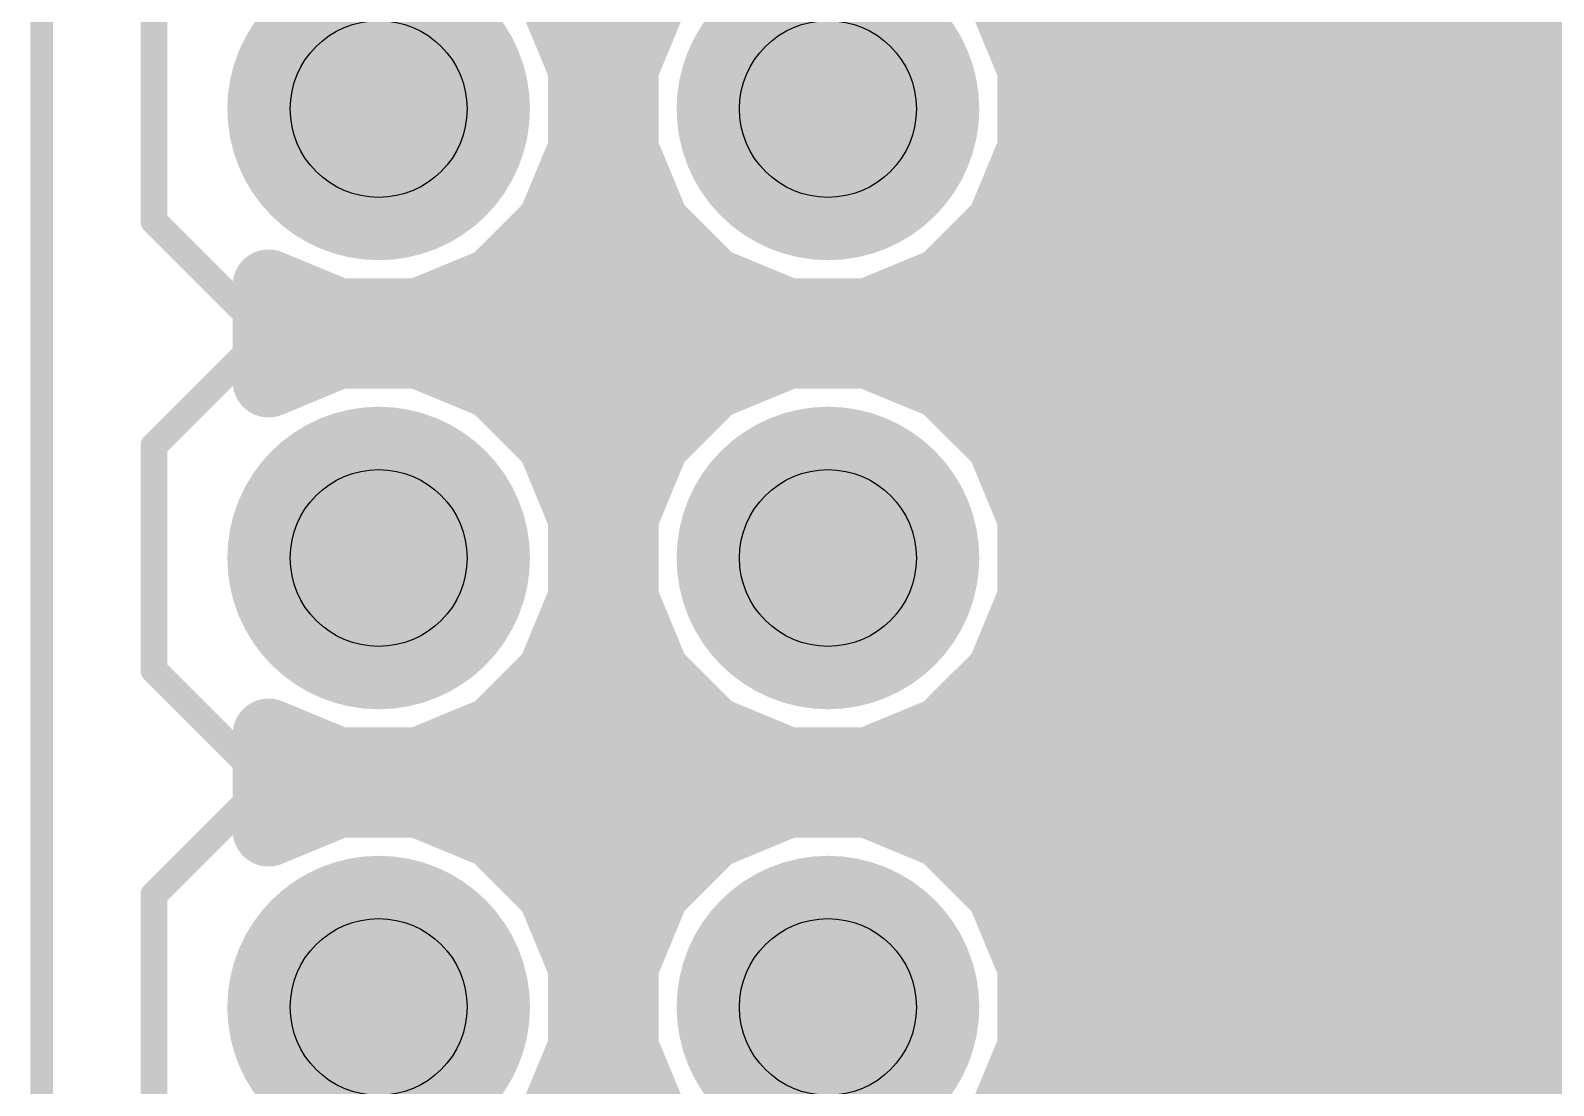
# Model space of a CAD drawing. Extents: x -0.1 to 54.7, y 0 to 86.4.
# Drawn here: x -0.06 to 8.55, y 64.33 to 70.29 of the extents above; entities that cross this region are included whole.
import ezdxf

# ---------------------------------------------------------------- set-up
doc = ezdxf.new("R2010")
doc.units = 0
for name, color, linetype in [('1', 22, 'CONTINUOUS'), ('16', 175, 'CONTINUOUS'), ('17', 82, 'CONTINUOUS'), ('20', 7, 'CONTINUOUS'), ('21', 253, 'CONTINUOUS'), ('29', 253, 'CONTINUOUS'), ('30', 253, 'CONTINUOUS'), ('44', 253, 'CONTINUOUS'), ('51', 253, 'CONTINUOUS')]:
    doc.layers.add(name, color=color, linetype=linetype)

# ---------------------------------------------------------------- blocks, each defined once
blk = doc.blocks.new('RECT')
blk.add_solid([(-0.5, -0.5), (0.5, -0.5), (-0.5, 0.5), (0.5, 0.5)])
blk = doc.blocks.new('ROUNDP')
at = {"const_width": 0.5}
blk.add_lwpolyline([(0, -0.25, 1), (0, 0.25, 1), (0, -0.25)], format="xyb", dxfattribs=at)

msp = doc.modelspace()

# ---------------------------------------------------------------- linework, layer by layer
at = {"layer": '1', "const_width": 0.4064}
for points in [[(3.0654, 70.0808), (2.8887, 70.5073)], [(3.4613, 70.5073), (3.2846, 70.0808)], [(5.6054, 70.0808), (5.4287, 70.5073)], [(2.9716, 70.3072), (3.3784, 70.3072)], [(5.5116, 70.3072), (15.4686, 70.3072)], [(3.0654, 69.6192), (3.0654, 70.0808)], [(3.2846, 70.0808), (3.2846, 69.6192)], [(5.6054, 69.6192), (5.6054, 70.0808)], [(3.0654, 69.9008), (3.2846, 69.9008)], [(5.6054, 69.9008), (15.4686, 69.9008)], [(2.8887, 69.1927), (3.0654, 69.6192)], [(3.2846, 69.6192), (3.4613, 69.1927)], [(5.4287, 69.1927), (5.6054, 69.6192)], [(3.0137, 69.4944), (3.3363, 69.4944)], [(5.5537, 69.4944), (15.4686, 69.4944)], [(2.5623, 68.8663), (2.8887, 69.1927)], [(3.4613, 69.1927), (3.7877, 68.8663)], [(5.1023, 68.8663), (5.4287, 69.1927)], [(2.7841, 69.088), (3.5659, 69.088)], [(5.3241, 69.088), (15.4686, 69.088)], [(2.1358, 68.6896), (2.5623, 68.8663)], [(3.7877, 68.8663), (4.2142, 68.6896)], [(4.6758, 68.6896), (5.1023, 68.8663)], [(1.2827, 68.3082), (1.2827, 68.8518)], [(1.2827, 68.8518), (1.6742, 68.6896)], [(1.2827, 68.6816), (15.4686, 68.6816)], [(1.6742, 68.6896), (2.1358, 68.6896)], [(4.2142, 68.6896), (4.6758, 68.6896)], [(1.6742, 68.4704), (1.2827, 68.3082)], [(2.1358, 68.4704), (1.6742, 68.4704)], [(2.5623, 68.2937), (2.1358, 68.4704)], [(4.2142, 68.4704), (3.7877, 68.2937)], [(4.6758, 68.4704), (4.2142, 68.4704)], [(5.1023, 68.2937), (4.6758, 68.4704)], [(2.8887, 67.9673), (2.5623, 68.2937)], [(2.5809, 68.2752), (3.7691, 68.2752)], [(3.7877, 68.2937), (3.4613, 67.9673)], [(5.4287, 67.9673), (5.1023, 68.2937)], [(5.1208, 68.2752), (15.4686, 68.2752)], [(3.0654, 67.5408), (2.8887, 67.9673)], [(3.4613, 67.9673), (3.2846, 67.5408)], [(5.6054, 67.5408), (5.4287, 67.9673)], [(2.9295, 67.8688), (3.4205, 67.8688)], [(5.4695, 67.8688), (15.4686, 67.8688)], [(3.0654, 67.0792), (3.0654, 67.5408)], [(3.2846, 67.5408), (3.2846, 67.0792)], [(5.6054, 67.0792), (5.6054, 67.5408)], [(3.0654, 67.4624), (3.2846, 67.4624)], [(5.6054, 67.4624), (15.4686, 67.4624)], [(2.8887, 66.6527), (3.0654, 67.0792)], [(3.0558, 67.056), (3.2942, 67.056)], [(3.2846, 67.0792), (3.4613, 66.6527)], [(5.4287, 66.6527), (5.6054, 67.0792)], [(5.5958, 67.056), (15.4686, 67.056)], [(2.5623, 66.3263), (2.8887, 66.6527)], [(2.8857, 66.6496), (3.4643, 66.6496)], [(3.4613, 66.6527), (3.7877, 66.3263)], [(5.1023, 66.3263), (5.4287, 66.6527)], [(5.4257, 66.6496), (15.4686, 66.6496)], [(1.2827, 65.7682), (1.2827, 66.3118)], [(1.2827, 66.3118), (1.6742, 66.1496)], [(2.1358, 66.1496), (2.5623, 66.3263)], [(3.7877, 66.3263), (4.2142, 66.1496)], [(4.6758, 66.1496), (5.1023, 66.3263)], [(1.2827, 66.2432), (1.4482, 66.2432)], [(2.3618, 66.2432), (3.9882, 66.2432)], [(4.9018, 66.2432), (15.4686, 66.2432)], [(1.6742, 66.1496), (2.1358, 66.1496)], [(4.2142, 66.1496), (4.6758, 66.1496)], [(1.6742, 65.9304), (1.2827, 65.7682)], [(2.1358, 65.9304), (1.6742, 65.9304)], [(2.5623, 65.7537), (2.1358, 65.9304)], [(4.2142, 65.9304), (3.7877, 65.7537)], [(4.6758, 65.9304), (4.2142, 65.9304)], [(5.1023, 65.7537), (4.6758, 65.9304)], [(1.2827, 65.8368), (1.4482, 65.8368)], [(2.3618, 65.8368), (3.9882, 65.8368)], [(2.8887, 65.4273), (2.5623, 65.7537)], [(3.7877, 65.7537), (3.4613, 65.4273)], [(4.9018, 65.8368), (15.4686, 65.8368)], [(5.4287, 65.4273), (5.1023, 65.7537)], [(2.8857, 65.4304), (3.4643, 65.4304)], [(3.0654, 65.0008), (2.8887, 65.4273)], [(3.4613, 65.4273), (3.2846, 65.0008)], [(5.4257, 65.4304), (15.4686, 65.4304)], [(5.6054, 65.0008), (5.4287, 65.4273)], [(3.0558, 65.024), (3.2942, 65.024)], [(3.0654, 64.5392), (3.0654, 65.0008)], [(3.2846, 65.0008), (3.2846, 64.5392)], [(5.5958, 65.024), (15.4686, 65.024)], [(5.6054, 64.5392), (5.6054, 65.0008)], [(3.0654, 64.6176), (3.2846, 64.6176)], [(5.6054, 64.6176), (15.4686, 64.6176)], [(2.8887, 64.1127), (3.0654, 64.5392)], [(3.2846, 64.5392), (3.4613, 64.1127)], [(5.4287, 64.1127), (5.6054, 64.5392)], [(2.9295, 64.2112), (3.4205, 64.2112)], [(5.4695, 64.2112), (15.4686, 64.2112)]]:
    msp.add_lwpolyline(points, dxfattribs=at)
at = {"layer": '1', "const_width": 0.2032}
for points in [[(2.9716, 70.4088, 1), (2.9716, 70.2056)], [(3.3784, 70.2056, 1), (3.3784, 70.4088)], [(5.5116, 70.4088, 1), (5.5116, 70.2056)], [(3.167, 70.0808, 1), (2.9638, 70.0808)], [(3.3862, 70.0808, 1), (3.183, 70.0808)], [(5.707, 70.0808, 1), (5.5038, 70.0808)], [(2.9715, 70.0419, 1), (3.1593, 70.1197)], [(3.1907, 70.1197, 1), (3.3785, 70.0419)], [(5.5115, 70.0419, 1), (5.6993, 70.1197)], [(3.0654, 70.0024, 1), (3.0654, 69.7992)], [(3.2846, 69.7992, 1), (3.2846, 70.0024)], [(5.6054, 70.0024, 1), (5.6054, 69.7992)], [(3.1593, 69.5803, 1), (2.9715, 69.6581)], [(3.3785, 69.6581, 1), (3.1907, 69.5803)], [(5.6993, 69.5803, 1), (5.5115, 69.6581)], [(3.0137, 69.596, 1), (3.0137, 69.3928)], [(2.9638, 69.6192, 1), (3.167, 69.6192)], [(3.183, 69.6192, 1), (3.3862, 69.6192)], [(3.3363, 69.3928, 1), (3.3363, 69.596)], [(5.5537, 69.596, 1), (5.5537, 69.3928)], [(5.5038, 69.6192, 1), (5.707, 69.6192)], [(2.7949, 69.2316, 1), (2.9826, 69.1538)], [(2.9606, 69.1208, 1), (2.8169, 69.2645)], [(3.5331, 69.2645, 1), (3.3894, 69.1208)], [(3.3674, 69.1538, 1), (3.5551, 69.2316)], [(5.3349, 69.2316, 1), (5.5226, 69.1538)], [(5.5006, 69.1208, 1), (5.3569, 69.2645)], [(2.7841, 69.1896, 1), (2.7841, 68.9864)], [(3.5659, 68.9864, 1), (3.5659, 69.1896)], [(5.3241, 69.1896, 1), (5.3241, 68.9864)], [(2.6012, 68.7724, 1), (2.5234, 68.9601)], [(3.8266, 68.9601, 1), (3.7488, 68.7724)], [(5.1412, 68.7724, 1), (5.0634, 68.9601)], [(1.3843, 68.8518, 1), (1.1811, 68.8518)], [(1.3216, 68.9456, 1), (1.2438, 68.7579)], [(2.4905, 68.9381, 1), (2.6342, 68.7944)], [(3.7158, 68.7944, 1), (3.8595, 68.9381)], [(5.0305, 68.9381, 1), (5.1742, 68.7944)], [(1.2827, 68.7832, 1), (1.2827, 68.58)], [(1.6742, 68.7912, 1), (1.6742, 68.588)], [(1.6353, 68.5957, 1), (1.7131, 68.7835)], [(2.0969, 68.7835, 1), (2.1747, 68.5957)], [(2.1358, 68.588, 1), (2.1358, 68.7912)], [(4.2142, 68.7912, 1), (4.2142, 68.588)], [(4.1753, 68.5957, 1), (4.2531, 68.7835)], [(4.6369, 68.7835, 1), (4.7147, 68.5957)], [(4.6758, 68.588, 1), (4.6758, 68.7912)], [(1.6742, 68.572, 1), (1.6742, 68.3688)], [(1.7131, 68.3765, 1), (1.6353, 68.5643)], [(2.1747, 68.5643, 1), (2.0969, 68.3765)], [(2.1358, 68.3688, 1), (2.1358, 68.572)], [(4.2142, 68.572, 1), (4.2142, 68.3688)], [(4.2531, 68.3765, 1), (4.1753, 68.5643)], [(4.7147, 68.5643, 1), (4.6369, 68.3765)], [(4.6758, 68.3688, 1), (4.6758, 68.572)], [(1.2438, 68.4021, 1), (1.3216, 68.2144)], [(2.6342, 68.3656, 1), (2.4905, 68.2219)], [(2.5809, 68.3768, 1), (2.5809, 68.1736)], [(2.5234, 68.1999, 1), (2.6012, 68.3876)], [(3.7488, 68.3876, 1), (3.8266, 68.1999)], [(3.8595, 68.2219, 1), (3.7158, 68.3656)], [(3.7691, 68.1736, 1), (3.7691, 68.3768)], [(5.1742, 68.3656, 1), (5.0305, 68.2219)], [(5.1208, 68.3768, 1), (5.1208, 68.1736)], [(5.0634, 68.1999, 1), (5.1412, 68.3876)], [(1.1811, 68.3082, 1), (1.3843, 68.3082)], [(2.9826, 68.0062, 1), (2.7949, 67.9284)], [(2.8169, 67.8955, 1), (2.9606, 68.0392)], [(3.3894, 68.0392, 1), (3.5331, 67.8955)], [(3.5551, 67.9284, 1), (3.3674, 68.0062)], [(5.5226, 68.0062, 1), (5.3349, 67.9284)], [(5.3569, 67.8955, 1), (5.5006, 68.0392)], [(2.9295, 67.9704, 1), (2.9295, 67.7672)], [(3.4205, 67.7672, 1), (3.4205, 67.9704)], [(5.4695, 67.9704, 1), (5.4695, 67.7672)], [(3.167, 67.5408, 1), (2.9638, 67.5408)], [(2.9715, 67.5019, 1), (3.1593, 67.5797)], [(3.3862, 67.5408, 1), (3.183, 67.5408)], [(3.1907, 67.5797, 1), (3.3785, 67.5019)], [(5.707, 67.5408, 1), (5.5038, 67.5408)], [(5.5115, 67.5019, 1), (5.6993, 67.5797)], [(3.0654, 67.564, 1), (3.0654, 67.3608)], [(3.2846, 67.3608, 1), (3.2846, 67.564)], [(5.6054, 67.564, 1), (5.6054, 67.3608)], [(3.0558, 67.1576, 1), (3.0558, 66.9544)], [(3.1593, 67.0403, 1), (2.9715, 67.1181)], [(3.3785, 67.1181, 1), (3.1907, 67.0403)], [(3.2942, 66.9544, 1), (3.2942, 67.1576)], [(5.5958, 67.1576, 1), (5.5958, 66.9544)], [(5.6993, 67.0403, 1), (5.5115, 67.1181)], [(2.9638, 67.0792, 1), (3.167, 67.0792)], [(3.183, 67.0792, 1), (3.3862, 67.0792)], [(5.5038, 67.0792, 1), (5.707, 67.0792)], [(2.8857, 66.7512, 1), (2.8857, 66.548)], [(2.9606, 66.5808, 1), (2.8169, 66.7245)], [(3.5331, 66.7245, 1), (3.3894, 66.5808)], [(3.4643, 66.548, 1), (3.4643, 66.7512)], [(5.4257, 66.7512, 1), (5.4257, 66.548)], [(5.5006, 66.5808, 1), (5.3569, 66.7245)], [(2.7949, 66.6916, 1), (2.9826, 66.6138)], [(3.3674, 66.6138, 1), (3.5551, 66.6916)], [(5.3349, 66.6916, 1), (5.5226, 66.6138)], [(1.3843, 66.3118, 1), (1.1811, 66.3118)], [(1.3216, 66.4056, 1), (1.2438, 66.2179)], [(2.4905, 66.3981, 1), (2.6342, 66.2544)], [(2.6012, 66.2324, 1), (2.5234, 66.4201)], [(3.8266, 66.4201, 1), (3.7488, 66.2324)], [(3.7158, 66.2544, 1), (3.8595, 66.3981)], [(5.0305, 66.3981, 1), (5.1742, 66.2544)], [(5.1412, 66.2324, 1), (5.0634, 66.4201)], [(1.2827, 66.3448, 1), (1.2827, 66.1416)], [(1.4482, 66.1416, 1), (1.4482, 66.3448)], [(2.3618, 66.3448, 1), (2.3618, 66.1416)], [(3.9882, 66.1416, 1), (3.9882, 66.3448)], [(4.9018, 66.3448, 1), (4.9018, 66.1416)], [(1.6742, 66.2512, 1), (1.6742, 66.048)], [(1.6353, 66.0557, 1), (1.7131, 66.2435)], [(2.0969, 66.2435, 1), (2.1747, 66.0557)], [(2.1358, 66.048, 1), (2.1358, 66.2512)], [(4.2142, 66.2512, 1), (4.2142, 66.048)], [(4.1753, 66.0557, 1), (4.2531, 66.2435)], [(4.6369, 66.2435, 1), (4.7147, 66.0557)], [(4.6758, 66.048, 1), (4.6758, 66.2512)], [(1.6742, 66.032, 1), (1.6742, 65.8288)], [(1.7131, 65.8365, 1), (1.6353, 66.0243)], [(2.1747, 66.0243, 1), (2.0969, 65.8365)], [(2.1358, 65.8288, 1), (2.1358, 66.032)], [(4.2142, 66.032, 1), (4.2142, 65.8288)], [(4.2531, 65.8365, 1), (4.1753, 66.0243)], [(4.7147, 66.0243, 1), (4.6369, 65.8365)], [(4.6758, 65.8288, 1), (4.6758, 66.032)], [(1.2827, 65.9384, 1), (1.2827, 65.7352)], [(1.2438, 65.8621, 1), (1.3216, 65.6744)], [(1.4482, 65.7352, 1), (1.4482, 65.9384)], [(2.3618, 65.9384, 1), (2.3618, 65.7352)], [(2.6342, 65.8256, 1), (2.4905, 65.6819)], [(3.8595, 65.6819, 1), (3.7158, 65.8256)], [(3.9882, 65.7352, 1), (3.9882, 65.9384)], [(4.9018, 65.9384, 1), (4.9018, 65.7352)], [(5.1742, 65.8256, 1), (5.0305, 65.6819)], [(2.5234, 65.6599, 1), (2.6012, 65.8476)], [(3.7488, 65.8476, 1), (3.8266, 65.6599)], [(5.0634, 65.6599, 1), (5.1412, 65.8476)], [(1.1811, 65.7682, 1), (1.3843, 65.7682)], [(2.8857, 65.532, 1), (2.8857, 65.3288)], [(2.9826, 65.4662, 1), (2.7949, 65.3884)], [(3.5551, 65.3884, 1), (3.3674, 65.4662)], [(3.4643, 65.3288, 1), (3.4643, 65.532)], [(5.4257, 65.532, 1), (5.4257, 65.3288)], [(5.5226, 65.4662, 1), (5.3349, 65.3884)], [(2.8169, 65.3555, 1), (2.9606, 65.4992)], [(3.3894, 65.4992, 1), (3.5331, 65.3555)], [(5.3569, 65.3555, 1), (5.5006, 65.4992)], [(3.0558, 65.1256, 1), (3.0558, 64.9224)], [(3.167, 65.0008, 1), (2.9638, 65.0008)], [(3.3862, 65.0008, 1), (3.183, 65.0008)], [(3.2942, 64.9224, 1), (3.2942, 65.1256)], [(5.5958, 65.1256, 1), (5.5958, 64.9224)], [(5.707, 65.0008, 1), (5.5038, 65.0008)], [(2.9715, 64.9619, 1), (3.1593, 65.0397)], [(3.1907, 65.0397, 1), (3.3785, 64.9619)], [(5.5115, 64.9619, 1), (5.6993, 65.0397)], [(3.0654, 64.7192, 1), (3.0654, 64.516)], [(3.2846, 64.516, 1), (3.2846, 64.7192)], [(5.6054, 64.7192, 1), (5.6054, 64.516)], [(3.1593, 64.5003, 1), (2.9715, 64.5781)], [(3.3785, 64.5781, 1), (3.1907, 64.5003)], [(5.6993, 64.5003, 1), (5.5115, 64.5781)], [(2.9638, 64.5392, 1), (3.167, 64.5392)], [(3.183, 64.5392, 1), (3.3862, 64.5392)], [(5.5038, 64.5392, 1), (5.707, 64.5392)], [(2.9295, 64.3128, 1), (2.9295, 64.1096)], [(3.4205, 64.1096, 1), (3.4205, 64.3128)], [(5.4695, 64.3128, 1), (5.4695, 64.1096)]]:
    msp.add_lwpolyline(points, format="xyb", dxfattribs=at)
at = {"layer": '16', "const_width": 0.4064}
for points in [[(3.0654, 70.0808), (2.8887, 70.5073)], [(3.4613, 70.5073), (3.2846, 70.0808)], [(5.6054, 70.0808), (5.4287, 70.5073)], [(2.9716, 70.3072), (3.3784, 70.3072)], [(5.5116, 70.3072), (42.5704, 70.3072)], [(3.0654, 69.6192), (3.0654, 70.0808)], [(3.2846, 70.0808), (3.2846, 69.6192)], [(5.6054, 69.6192), (5.6054, 70.0808)], [(3.0654, 69.9008), (3.2846, 69.9008)], [(5.6054, 69.9008), (42.5704, 69.9008)], [(2.8887, 69.1927), (3.0654, 69.6192)], [(3.2846, 69.6192), (3.4613, 69.1927)], [(5.4287, 69.1927), (5.6054, 69.6192)], [(3.0137, 69.4944), (3.3363, 69.4944)], [(5.5537, 69.4944), (42.5704, 69.4944)], [(2.5623, 68.8663), (2.8887, 69.1927)], [(3.4613, 69.1927), (3.7877, 68.8663)], [(5.1023, 68.8663), (5.4287, 69.1927)], [(2.7841, 69.088), (3.5659, 69.088)], [(5.3241, 69.088), (42.5704, 69.088)], [(2.1358, 68.6896), (2.5623, 68.8663)], [(3.7877, 68.8663), (4.2142, 68.6896)], [(4.6758, 68.6896), (5.1023, 68.8663)], [(1.2827, 68.3082), (1.2827, 68.8518)], [(1.2827, 68.8518), (1.6742, 68.6896)], [(1.2827, 68.6816), (42.5704, 68.6816)], [(1.6742, 68.6896), (2.1358, 68.6896)], [(4.2142, 68.6896), (4.6758, 68.6896)], [(1.6742, 68.4704), (1.2827, 68.3082)], [(2.1358, 68.4704), (1.6742, 68.4704)], [(2.5623, 68.2937), (2.1358, 68.4704)], [(4.2142, 68.4704), (3.7877, 68.2937)], [(4.6758, 68.4704), (4.2142, 68.4704)], [(5.1023, 68.2937), (4.6758, 68.4704)], [(2.8887, 67.9673), (2.5623, 68.2937)], [(2.5809, 68.2752), (3.7691, 68.2752)], [(3.7877, 68.2937), (3.4613, 67.9673)], [(5.4287, 67.9673), (5.1023, 68.2937)], [(5.1208, 68.2752), (42.5704, 68.2752)], [(3.0654, 67.5408), (2.8887, 67.9673)], [(3.4613, 67.9673), (3.2846, 67.5408)], [(5.6054, 67.5408), (5.4287, 67.9673)], [(2.9295, 67.8688), (3.4205, 67.8688)], [(5.4695, 67.8688), (42.5704, 67.8688)], [(3.0654, 67.0792), (3.0654, 67.5408)], [(3.2846, 67.5408), (3.2846, 67.0792)], [(5.6054, 67.0792), (5.6054, 67.5408)], [(3.0654, 67.4624), (3.2846, 67.4624)], [(5.6054, 67.4624), (42.5704, 67.4624)], [(2.8887, 66.6527), (3.0654, 67.0792)], [(3.0558, 67.056), (3.2942, 67.056)], [(3.2846, 67.0792), (3.4613, 66.6527)], [(5.4287, 66.6527), (5.6054, 67.0792)], [(5.5958, 67.056), (42.5704, 67.056)], [(2.5623, 66.3263), (2.8887, 66.6527)], [(2.8857, 66.6496), (3.4643, 66.6496)], [(3.4613, 66.6527), (3.7877, 66.3263)], [(5.1023, 66.3263), (5.4287, 66.6527)], [(5.4257, 66.6496), (42.5704, 66.6496)], [(1.2827, 65.7682), (1.2827, 66.3118)], [(1.2827, 66.3118), (1.6742, 66.1496)], [(2.1358, 66.1496), (2.5623, 66.3263)], [(3.7877, 66.3263), (4.2142, 66.1496)], [(4.6758, 66.1496), (5.1023, 66.3263)], [(1.2827, 66.2432), (1.4482, 66.2432)], [(2.3618, 66.2432), (3.9882, 66.2432)], [(4.9018, 66.2432), (42.5704, 66.2432)], [(1.6742, 66.1496), (2.1358, 66.1496)], [(4.2142, 66.1496), (4.6758, 66.1496)], [(1.6742, 65.9304), (1.2827, 65.7682)], [(2.1358, 65.9304), (1.6742, 65.9304)], [(2.5623, 65.7537), (2.1358, 65.9304)], [(4.2142, 65.9304), (3.7877, 65.7537)], [(4.6758, 65.9304), (4.2142, 65.9304)], [(5.1023, 65.7537), (4.6758, 65.9304)], [(1.2827, 65.8368), (1.4482, 65.8368)], [(2.3618, 65.8368), (3.9882, 65.8368)], [(2.8887, 65.4273), (2.5623, 65.7537)], [(3.7877, 65.7537), (3.4613, 65.4273)], [(4.9018, 65.8368), (42.5704, 65.8368)], [(5.4287, 65.4273), (5.1023, 65.7537)], [(2.8857, 65.4304), (3.4643, 65.4304)], [(3.0654, 65.0008), (2.8887, 65.4273)], [(3.4613, 65.4273), (3.2846, 65.0008)], [(5.4257, 65.4304), (42.5704, 65.4304)], [(5.6054, 65.0008), (5.4287, 65.4273)], [(3.0558, 65.024), (3.2942, 65.024)], [(3.0654, 64.5392), (3.0654, 65.0008)], [(3.2846, 65.0008), (3.2846, 64.5392)], [(5.5958, 65.024), (42.5704, 65.024)], [(5.6054, 64.5392), (5.6054, 65.0008)], [(3.0654, 64.6176), (3.2846, 64.6176)], [(5.6054, 64.6176), (42.5704, 64.6176)], [(2.8887, 64.1127), (3.0654, 64.5392)], [(3.2846, 64.5392), (3.4613, 64.1127)], [(5.4287, 64.1127), (5.6054, 64.5392)], [(2.9295, 64.2112), (3.4205, 64.2112)], [(5.4695, 64.2112), (42.5704, 64.2112)]]:
    msp.add_lwpolyline(points, dxfattribs=at)
at = {"layer": '16', "const_width": 0.2032}
for points in [[(2.9716, 70.4088, 1), (2.9716, 70.2056)], [(3.3784, 70.2056, 1), (3.3784, 70.4088)], [(5.5116, 70.4088, 1), (5.5116, 70.2056)], [(3.167, 70.0808, 1), (2.9638, 70.0808)], [(3.3862, 70.0808, 1), (3.183, 70.0808)], [(5.707, 70.0808, 1), (5.5038, 70.0808)], [(2.9715, 70.0419, 1), (3.1593, 70.1197)], [(3.1907, 70.1197, 1), (3.3785, 70.0419)], [(5.5115, 70.0419, 1), (5.6993, 70.1197)], [(3.0654, 70.0024, 1), (3.0654, 69.7992)], [(3.2846, 69.7992, 1), (3.2846, 70.0024)], [(5.6054, 70.0024, 1), (5.6054, 69.7992)], [(3.1593, 69.5803, 1), (2.9715, 69.6581)], [(3.3785, 69.6581, 1), (3.1907, 69.5803)], [(5.6993, 69.5803, 1), (5.5115, 69.6581)], [(3.0137, 69.596, 1), (3.0137, 69.3928)], [(2.9638, 69.6192, 1), (3.167, 69.6192)], [(3.183, 69.6192, 1), (3.3862, 69.6192)], [(3.3363, 69.3928, 1), (3.3363, 69.596)], [(5.5537, 69.596, 1), (5.5537, 69.3928)], [(5.5038, 69.6192, 1), (5.707, 69.6192)], [(2.7949, 69.2316, 1), (2.9826, 69.1538)], [(2.9606, 69.1208, 1), (2.8169, 69.2645)], [(3.5331, 69.2645, 1), (3.3894, 69.1208)], [(3.3674, 69.1538, 1), (3.5551, 69.2316)], [(5.3349, 69.2316, 1), (5.5226, 69.1538)], [(5.5006, 69.1208, 1), (5.3569, 69.2645)], [(2.7841, 69.1896, 1), (2.7841, 68.9864)], [(3.5659, 68.9864, 1), (3.5659, 69.1896)], [(5.3241, 69.1896, 1), (5.3241, 68.9864)], [(2.6012, 68.7724, 1), (2.5234, 68.9601)], [(3.8266, 68.9601, 1), (3.7488, 68.7724)], [(5.1412, 68.7724, 1), (5.0634, 68.9601)], [(1.3843, 68.8518, 1), (1.1811, 68.8518)], [(1.3216, 68.9456, 1), (1.2438, 68.7579)], [(2.4905, 68.9381, 1), (2.6342, 68.7944)], [(3.7158, 68.7944, 1), (3.8595, 68.9381)], [(5.0305, 68.9381, 1), (5.1742, 68.7944)], [(1.2827, 68.7832, 1), (1.2827, 68.58)], [(1.6742, 68.7912, 1), (1.6742, 68.588)], [(1.6353, 68.5957, 1), (1.7131, 68.7835)], [(2.0969, 68.7835, 1), (2.1747, 68.5957)], [(2.1358, 68.588, 1), (2.1358, 68.7912)], [(4.2142, 68.7912, 1), (4.2142, 68.588)], [(4.1753, 68.5957, 1), (4.2531, 68.7835)], [(4.6369, 68.7835, 1), (4.7147, 68.5957)], [(4.6758, 68.588, 1), (4.6758, 68.7912)], [(1.6742, 68.572, 1), (1.6742, 68.3688)], [(1.7131, 68.3765, 1), (1.6353, 68.5643)], [(2.1747, 68.5643, 1), (2.0969, 68.3765)], [(2.1358, 68.3688, 1), (2.1358, 68.572)], [(4.2142, 68.572, 1), (4.2142, 68.3688)], [(4.2531, 68.3765, 1), (4.1753, 68.5643)], [(4.7147, 68.5643, 1), (4.6369, 68.3765)], [(4.6758, 68.3688, 1), (4.6758, 68.572)], [(1.2438, 68.4021, 1), (1.3216, 68.2144)], [(2.6342, 68.3656, 1), (2.4905, 68.2219)], [(2.5809, 68.3768, 1), (2.5809, 68.1736)], [(2.5234, 68.1999, 1), (2.6012, 68.3876)], [(3.7488, 68.3876, 1), (3.8266, 68.1999)], [(3.8595, 68.2219, 1), (3.7158, 68.3656)], [(3.7691, 68.1736, 1), (3.7691, 68.3768)], [(5.1742, 68.3656, 1), (5.0305, 68.2219)], [(5.1208, 68.3768, 1), (5.1208, 68.1736)], [(5.0634, 68.1999, 1), (5.1412, 68.3876)], [(1.1811, 68.3082, 1), (1.3843, 68.3082)], [(2.9826, 68.0062, 1), (2.7949, 67.9284)], [(2.8169, 67.8955, 1), (2.9606, 68.0392)], [(3.3894, 68.0392, 1), (3.5331, 67.8955)], [(3.5551, 67.9284, 1), (3.3674, 68.0062)], [(5.5226, 68.0062, 1), (5.3349, 67.9284)], [(5.3569, 67.8955, 1), (5.5006, 68.0392)], [(2.9295, 67.9704, 1), (2.9295, 67.7672)], [(3.4205, 67.7672, 1), (3.4205, 67.9704)], [(5.4695, 67.9704, 1), (5.4695, 67.7672)], [(3.167, 67.5408, 1), (2.9638, 67.5408)], [(2.9715, 67.5019, 1), (3.1593, 67.5797)], [(3.3862, 67.5408, 1), (3.183, 67.5408)], [(3.1907, 67.5797, 1), (3.3785, 67.5019)], [(5.707, 67.5408, 1), (5.5038, 67.5408)], [(5.5115, 67.5019, 1), (5.6993, 67.5797)], [(3.0654, 67.564, 1), (3.0654, 67.3608)], [(3.2846, 67.3608, 1), (3.2846, 67.564)], [(5.6054, 67.564, 1), (5.6054, 67.3608)], [(3.0558, 67.1576, 1), (3.0558, 66.9544)], [(3.1593, 67.0403, 1), (2.9715, 67.1181)], [(3.3785, 67.1181, 1), (3.1907, 67.0403)], [(3.2942, 66.9544, 1), (3.2942, 67.1576)], [(5.5958, 67.1576, 1), (5.5958, 66.9544)], [(5.6993, 67.0403, 1), (5.5115, 67.1181)], [(2.9638, 67.0792, 1), (3.167, 67.0792)], [(3.183, 67.0792, 1), (3.3862, 67.0792)], [(5.5038, 67.0792, 1), (5.707, 67.0792)], [(2.8857, 66.7512, 1), (2.8857, 66.548)], [(2.9606, 66.5808, 1), (2.8169, 66.7245)], [(3.5331, 66.7245, 1), (3.3894, 66.5808)], [(3.4643, 66.548, 1), (3.4643, 66.7512)], [(5.4257, 66.7512, 1), (5.4257, 66.548)], [(5.5006, 66.5808, 1), (5.3569, 66.7245)], [(2.7949, 66.6916, 1), (2.9826, 66.6138)], [(3.3674, 66.6138, 1), (3.5551, 66.6916)], [(5.3349, 66.6916, 1), (5.5226, 66.6138)], [(1.3843, 66.3118, 1), (1.1811, 66.3118)], [(1.3216, 66.4056, 1), (1.2438, 66.2179)], [(2.4905, 66.3981, 1), (2.6342, 66.2544)], [(2.6012, 66.2324, 1), (2.5234, 66.4201)], [(3.8266, 66.4201, 1), (3.7488, 66.2324)], [(3.7158, 66.2544, 1), (3.8595, 66.3981)], [(5.0305, 66.3981, 1), (5.1742, 66.2544)], [(5.1412, 66.2324, 1), (5.0634, 66.4201)], [(1.2827, 66.3448, 1), (1.2827, 66.1416)], [(1.4482, 66.1416, 1), (1.4482, 66.3448)], [(2.3618, 66.3448, 1), (2.3618, 66.1416)], [(3.9882, 66.1416, 1), (3.9882, 66.3448)], [(4.9018, 66.3448, 1), (4.9018, 66.1416)], [(1.6742, 66.2512, 1), (1.6742, 66.048)], [(1.6353, 66.0557, 1), (1.7131, 66.2435)], [(2.0969, 66.2435, 1), (2.1747, 66.0557)], [(2.1358, 66.048, 1), (2.1358, 66.2512)], [(4.2142, 66.2512, 1), (4.2142, 66.048)], [(4.1753, 66.0557, 1), (4.2531, 66.2435)], [(4.6369, 66.2435, 1), (4.7147, 66.0557)], [(4.6758, 66.048, 1), (4.6758, 66.2512)], [(1.6742, 66.032, 1), (1.6742, 65.8288)], [(1.7131, 65.8365, 1), (1.6353, 66.0243)], [(2.1747, 66.0243, 1), (2.0969, 65.8365)], [(2.1358, 65.8288, 1), (2.1358, 66.032)], [(4.2142, 66.032, 1), (4.2142, 65.8288)], [(4.2531, 65.8365, 1), (4.1753, 66.0243)], [(4.7147, 66.0243, 1), (4.6369, 65.8365)], [(4.6758, 65.8288, 1), (4.6758, 66.032)], [(1.2827, 65.9384, 1), (1.2827, 65.7352)], [(1.2438, 65.8621, 1), (1.3216, 65.6744)], [(1.4482, 65.7352, 1), (1.4482, 65.9384)], [(2.3618, 65.9384, 1), (2.3618, 65.7352)], [(2.6342, 65.8256, 1), (2.4905, 65.6819)], [(3.8595, 65.6819, 1), (3.7158, 65.8256)], [(3.9882, 65.7352, 1), (3.9882, 65.9384)], [(4.9018, 65.9384, 1), (4.9018, 65.7352)], [(5.1742, 65.8256, 1), (5.0305, 65.6819)], [(2.5234, 65.6599, 1), (2.6012, 65.8476)], [(3.7488, 65.8476, 1), (3.8266, 65.6599)], [(5.0634, 65.6599, 1), (5.1412, 65.8476)], [(1.1811, 65.7682, 1), (1.3843, 65.7682)], [(2.8857, 65.532, 1), (2.8857, 65.3288)], [(2.9826, 65.4662, 1), (2.7949, 65.3884)], [(3.5551, 65.3884, 1), (3.3674, 65.4662)], [(3.4643, 65.3288, 1), (3.4643, 65.532)], [(5.4257, 65.532, 1), (5.4257, 65.3288)], [(5.5226, 65.4662, 1), (5.3349, 65.3884)], [(2.8169, 65.3555, 1), (2.9606, 65.4992)], [(3.3894, 65.4992, 1), (3.5331, 65.3555)], [(5.3569, 65.3555, 1), (5.5006, 65.4992)], [(3.0558, 65.1256, 1), (3.0558, 64.9224)], [(3.167, 65.0008, 1), (2.9638, 65.0008)], [(3.3862, 65.0008, 1), (3.183, 65.0008)], [(3.2942, 64.9224, 1), (3.2942, 65.1256)], [(5.5958, 65.1256, 1), (5.5958, 64.9224)], [(5.707, 65.0008, 1), (5.5038, 65.0008)], [(2.9715, 64.9619, 1), (3.1593, 65.0397)], [(3.1907, 65.0397, 1), (3.3785, 64.9619)], [(5.5115, 64.9619, 1), (5.6993, 65.0397)], [(3.0654, 64.7192, 1), (3.0654, 64.516)], [(3.2846, 64.516, 1), (3.2846, 64.7192)], [(5.6054, 64.7192, 1), (5.6054, 64.516)], [(3.1593, 64.5003, 1), (2.9715, 64.5781)], [(3.3785, 64.5781, 1), (3.1907, 64.5003)], [(5.6993, 64.5003, 1), (5.5115, 64.5781)], [(2.9638, 64.5392, 1), (3.167, 64.5392)], [(3.183, 64.5392, 1), (3.3862, 64.5392)], [(5.5038, 64.5392, 1), (5.707, 64.5392)], [(2.9295, 64.3128, 1), (2.9295, 64.1096)], [(3.4205, 64.1096, 1), (3.4205, 64.3128)], [(5.4695, 64.3128, 1), (5.4695, 64.1096)]]:
    msp.add_lwpolyline(points, format="xyb", dxfattribs=at)
at = {"layer": '20', "const_width": 0.127}
msp.add_lwpolyline([(0, 73.66), (0, 14.605)], dxfattribs=at)
at = {"layer": '21', "const_width": 0.1524}
for points in [[(0.635, 70.485), (0.635, 69.215)], [(5.715, 69.215), (5.715, 70.485)], [(1.27, 68.58), (0.635, 69.215)], [(5.715, 69.215), (5.08, 68.58)], [(0.635, 67.945), (1.27, 68.58)], [(1.27, 68.58), (5.08, 68.58)], [(5.08, 68.58), (5.715, 67.945)], [(0.635, 67.945), (0.635, 66.675)], [(5.715, 66.675), (5.715, 67.945)], [(1.27, 66.04), (0.635, 66.675)], [(5.715, 66.675), (5.08, 66.04)], [(0.635, 65.405), (1.27, 66.04)], [(1.27, 66.04), (5.08, 66.04)], [(5.08, 66.04), (5.715, 65.405)], [(0.635, 65.405), (0.635, 64.135)], [(5.715, 64.135), (5.715, 65.405)]]:
    msp.add_lwpolyline(points, dxfattribs=at)
at = {"layer": '21', "const_width": 0.0762}
for points in [[(0.5969, 69.215, 1), (0.6731, 69.215)], [(0.6619, 69.2419, 1), (0.6081, 69.1881)], [(5.6769, 69.215, 1), (5.7531, 69.215)], [(5.7419, 69.1881, 1), (5.6881, 69.2419)], [(1.27, 68.6181, 1), (1.27, 68.5419)], [(1.2969, 68.5531, 1), (1.2431, 68.6069)], [(1.2431, 68.5531, 1), (1.2969, 68.6069)], [(5.1069, 68.6069, 1), (5.0531, 68.5531)], [(5.0531, 68.6069, 1), (5.1069, 68.5531)], [(5.08, 68.5419, 1), (5.08, 68.6181)], [(0.6731, 67.945, 1), (0.5969, 67.945)], [(0.6081, 67.9719, 1), (0.6619, 67.9181)], [(5.7531, 67.945, 1), (5.6769, 67.945)], [(5.6881, 67.9181, 1), (5.7419, 67.9719)], [(0.6619, 66.7019, 1), (0.6081, 66.6481)], [(5.7419, 66.6481, 1), (5.6881, 66.7019)], [(0.5969, 66.675, 1), (0.6731, 66.675)], [(5.6769, 66.675, 1), (5.7531, 66.675)], [(1.27, 66.0781, 1), (1.27, 66.0019)], [(1.2969, 66.0131, 1), (1.2431, 66.0669)], [(1.2431, 66.0131, 1), (1.2969, 66.0669)], [(5.1069, 66.0669, 1), (5.0531, 66.0131)], [(5.0531, 66.0669, 1), (5.1069, 66.0131)], [(5.08, 66.0019, 1), (5.08, 66.0781)], [(0.6731, 65.405, 1), (0.5969, 65.405)], [(0.6081, 65.4319, 1), (0.6619, 65.3781)], [(5.7531, 65.405, 1), (5.6769, 65.405)], [(5.6881, 65.3781, 1), (5.7419, 65.4319)]]:
    msp.add_lwpolyline(points, format="xyb", dxfattribs=at)
at = {"layer": '44'}
for centre in [(1.905, 69.85), (4.445, 69.85), (1.905, 67.31), (4.445, 67.31), (1.905, 64.77), (4.445, 64.77)]:
    msp.add_circle(centre, 0.5, dxfattribs=at)

# ---------------------------------------------------------------- block references
at = {"layer": '17', "xscale": 1.508, "yscale": 1.508, "rotation": 90}
for p in [(1.905, 69.85), (1.905, 69.85), (4.445, 69.85), (4.445, 69.85), (1.905, 67.31), (1.905, 67.31), (4.445, 67.31), (4.445, 67.31), (1.905, 64.77), (1.905, 64.77), (4.445, 64.77), (4.445, 64.77)]:
    msp.add_blockref('ROUNDP', p, dxfattribs=at)
at = {"layer": '29', "xscale": 1.7112, "yscale": 1.7112, "rotation": 90}
for p in [(1.905, 69.85), (4.445, 69.85), (1.905, 67.31), (4.445, 67.31), (1.905, 64.77), (4.445, 64.77)]:
    msp.add_blockref('ROUNDP', p, dxfattribs=at)
at = {"layer": '30', "xscale": 1.7112, "yscale": 1.7112, "rotation": 90}
for p in [(1.905, 69.85), (4.445, 69.85), (1.905, 67.31), (4.445, 67.31), (1.905, 64.77), (4.445, 64.77)]:
    msp.add_blockref('ROUNDP', p, dxfattribs=at)
at = {"layer": '51', "xscale": 0.508, "yscale": 0.508, "rotation": 90}
for p in [(1.905, 69.85), (4.445, 69.85), (1.905, 67.31), (4.445, 67.31), (1.905, 64.77), (4.445, 64.77)]:
    msp.add_blockref('RECT', p, dxfattribs=at)

doc.saveas('drawing.dxf')
